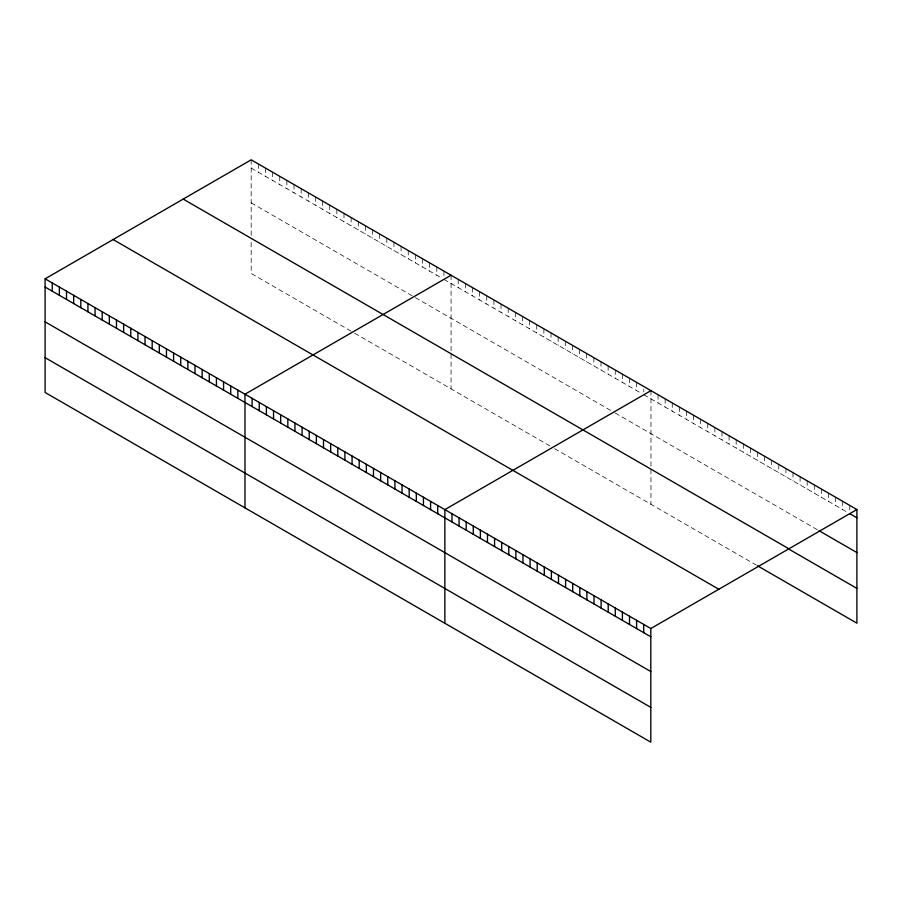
<?xml version="1.0" encoding="UTF-8"?>
<svg xmlns="http://www.w3.org/2000/svg" width="902" height="902" viewBox="0 0 902 902"><rect width="100%" height="100%" fill="white"/><g stroke="black" fill="none" stroke-linecap="round" stroke-linejoin="round"><path stroke-width="0.68" stroke-dasharray="4.51 3.38" d="M251.184 168.076L441.552 277.985M443.931 279.361L641.435 393.385M643.825 394.76L847.429 512.313M251.184 202.86L414.187 296.972M415.382 297.66L614.07 412.372M615.265 413.06L817.843 530.015M351.126 331.181L251.184 273.475L251.184 238.703M354.7 333.244L551.021 446.58M554.583 448.644L756.293 565.103M849.797 505.436L849.797 512.313M842.693 501.332L842.693 509.585M835.59 497.239L835.59 505.481M828.498 493.135L828.498 501.388M821.395 489.042L821.395 497.284M814.292 484.938L814.292 493.18M807.189 480.834L807.189 489.087M800.085 476.741L800.085 484.983M792.982 472.637L792.982 480.89M785.89 468.533L785.89 476.786M778.787 464.44L778.787 472.682M771.684 460.336L771.684 468.589M764.58 456.232L764.58 464.485M757.477 452.139L757.477 460.381M750.374 448.035L750.374 456.288M743.282 443.942L743.282 452.184M736.179 439.838L736.179 448.08M729.075 435.734L729.075 443.987M721.972 431.641L721.972 439.883M714.869 427.537L714.869 435.79M707.766 423.433L707.766 431.686M700.674 419.34L700.674 427.582M693.57 415.236L693.57 423.489M686.467 411.132L686.467 419.385M679.364 407.039L679.364 415.281M672.261 402.935L672.261 411.188M665.157 398.842L665.157 407.084M658.054 394.738L658.054 402.98M650.962 390.634L650.962 466.751M650.962 469.502L650.962 504.286M643.825 389.269L643.825 392.009M636.677 382.392L636.677 390.645M629.54 378.276L629.54 386.518M622.403 374.15L622.403 382.403M615.265 370.034L615.265 378.276M608.128 365.908L608.128 374.161M600.991 361.792L600.991 370.034M593.843 357.666L593.843 365.908M586.706 353.539L586.706 361.792M579.569 349.424L579.569 357.666M572.432 345.297L572.432 353.55M565.295 341.182L565.295 349.424M558.158 337.055L558.158 345.308M551.021 332.939L551.021 341.182M543.872 328.813L543.872 337.066M536.735 324.697L536.735 332.939M529.598 320.571L529.598 328.824M522.461 316.455L522.461 324.697M515.324 312.329L515.324 320.571M508.187 308.202L508.187 316.455M501.05 304.087L501.05 312.329M493.901 299.96L493.901 308.213M486.764 295.845L486.764 304.087M479.627 291.718L479.627 299.971M472.49 287.603L472.49 295.845M465.353 283.476L465.353 291.729M458.216 279.361L458.216 287.603M451.079 275.234L451.079 351.34M451.079 354.103L451.079 388.886M443.931 271.119L443.931 277.985M436.793 266.992L436.793 275.245M429.656 262.865L429.656 271.119M422.519 258.75L422.519 266.992M415.382 254.623L415.382 262.877M408.245 250.508L408.245 258.75M401.097 246.381L401.097 254.635M393.96 242.266L393.96 250.508M386.823 238.139L386.823 246.393M379.686 234.024L379.686 242.266M372.549 229.897L372.549 238.151M365.411 225.782L365.411 234.024M358.274 221.655L358.274 229.909M351.126 217.529L351.126 225.782M343.989 213.413L343.989 221.655M336.852 209.287L336.852 217.54M329.715 205.171L329.715 213.413M322.578 201.045L322.578 209.298M315.441 196.929L315.441 205.171M308.304 192.802L308.304 201.056M301.155 188.687L301.155 196.929M294.018 184.56L294.018 192.814M286.881 180.445L286.881 188.687M279.744 176.318L279.744 184.572M272.607 172.192L272.607 180.445M265.47 168.076L265.47 176.318M258.333 163.95L258.333 172.203M251.184 159.834L251.184 235.941"/><path stroke-width="1.35" d="M650.816 671.55L650.816 628.525L45.1 278.819L45.1 392.46L650.816 742.166L650.816 671.55L45.1 321.845M757.477 565.779L856.9 623.181L856.9 509.54L251.184 159.834L45.1 278.819M451.079 275.234L244.983 394.219L244.983 507.871M650.962 390.634L444.866 509.619L444.866 623.271M650.816 628.525L856.9 509.54M849.797 513.689L856.9 517.782M819.027 530.703L856.9 552.565M183.185 199.094L788.889 548.799M788.258 548.766L856.9 588.397M113.111 239.549L718.815 589.254M45.1 287.061L650.816 636.767M45.1 357.677L650.816 707.382M643.712 624.421L643.712 632.674M636.609 620.317L636.609 628.57M629.506 616.224L629.506 624.466M622.403 612.12L622.403 620.373M615.299 608.016L615.299 616.269M608.207 603.923L608.207 612.165M601.104 599.819L601.104 608.072M594.001 595.726L594.001 603.968M586.898 591.622L586.898 599.864M579.794 587.518L579.794 595.771M572.691 583.425L572.691 591.667M565.599 579.321L565.599 587.574M558.496 575.217L558.496 583.47M551.393 571.124L551.393 579.366M544.289 567.02L544.289 575.273M537.186 562.927L537.186 571.169M530.083 558.823L530.083 567.065M522.98 554.719L522.98 562.972M515.888 550.626L515.888 558.868M508.784 546.522L508.784 554.764M501.681 542.418L501.681 550.671M494.578 538.325L494.578 546.567M487.475 534.221L487.475 542.474M480.371 530.117L480.371 538.37M473.279 526.024L473.279 534.266M466.176 521.92L466.176 530.173M459.073 517.827L459.073 526.069M451.97 513.723L451.97 521.965M437.729 505.503L437.729 513.745M430.592 501.377L430.592 509.63M423.455 497.261L423.455 505.503M416.318 493.135L416.318 501.388M409.181 489.019L409.181 497.261M402.033 484.893L402.033 493.146M394.896 480.766L394.896 489.019M387.759 476.651L387.759 484.893M380.621 472.524L380.621 480.777M373.484 468.409L373.484 476.651M366.347 464.282L366.347 472.535M359.199 460.167L359.199 468.409M352.062 456.04L352.062 464.293M344.925 451.925L344.925 460.167M337.788 447.798L337.788 456.051M330.651 443.683L330.651 451.925M323.514 439.556L323.514 447.809M316.377 435.429L316.377 443.683M309.228 431.314L309.228 439.556M302.091 427.187L302.091 435.44M294.954 423.072L294.954 431.314M287.817 418.945L287.817 427.198M280.68 414.83L280.68 423.072M273.543 410.703L273.543 418.956M266.406 406.588L266.406 414.83M259.257 402.461L259.257 410.714M252.12 398.346L252.12 406.588M237.846 390.092L237.846 398.346M230.709 385.977L230.709 394.219M223.572 381.85L223.572 390.104M216.435 377.735L216.435 385.977M209.287 373.608L209.287 381.862M202.149 369.493L202.149 377.735M195.012 365.366L195.012 373.62M187.875 361.251L187.875 369.493M180.738 357.124L180.738 365.378M173.601 353.009L173.601 361.251M166.464 348.882L166.464 357.136M159.316 344.756L159.316 353.009M152.179 340.64L152.179 348.882M145.042 336.514L145.042 344.767M137.905 332.398L137.905 340.64M130.767 328.272L130.767 336.525M123.63 324.156L123.63 332.398M116.482 320.03L116.482 328.283M109.345 315.914L109.345 324.156M102.208 311.788L102.208 320.041M95.071 307.672L95.071 315.914M87.934 303.546L87.934 311.799M80.797 299.419L80.797 307.672M73.66 295.304L73.66 303.546M66.511 291.177L66.511 299.43M59.374 287.061L59.374 295.304M52.237 282.935L52.237 291.188"/></g></svg>
